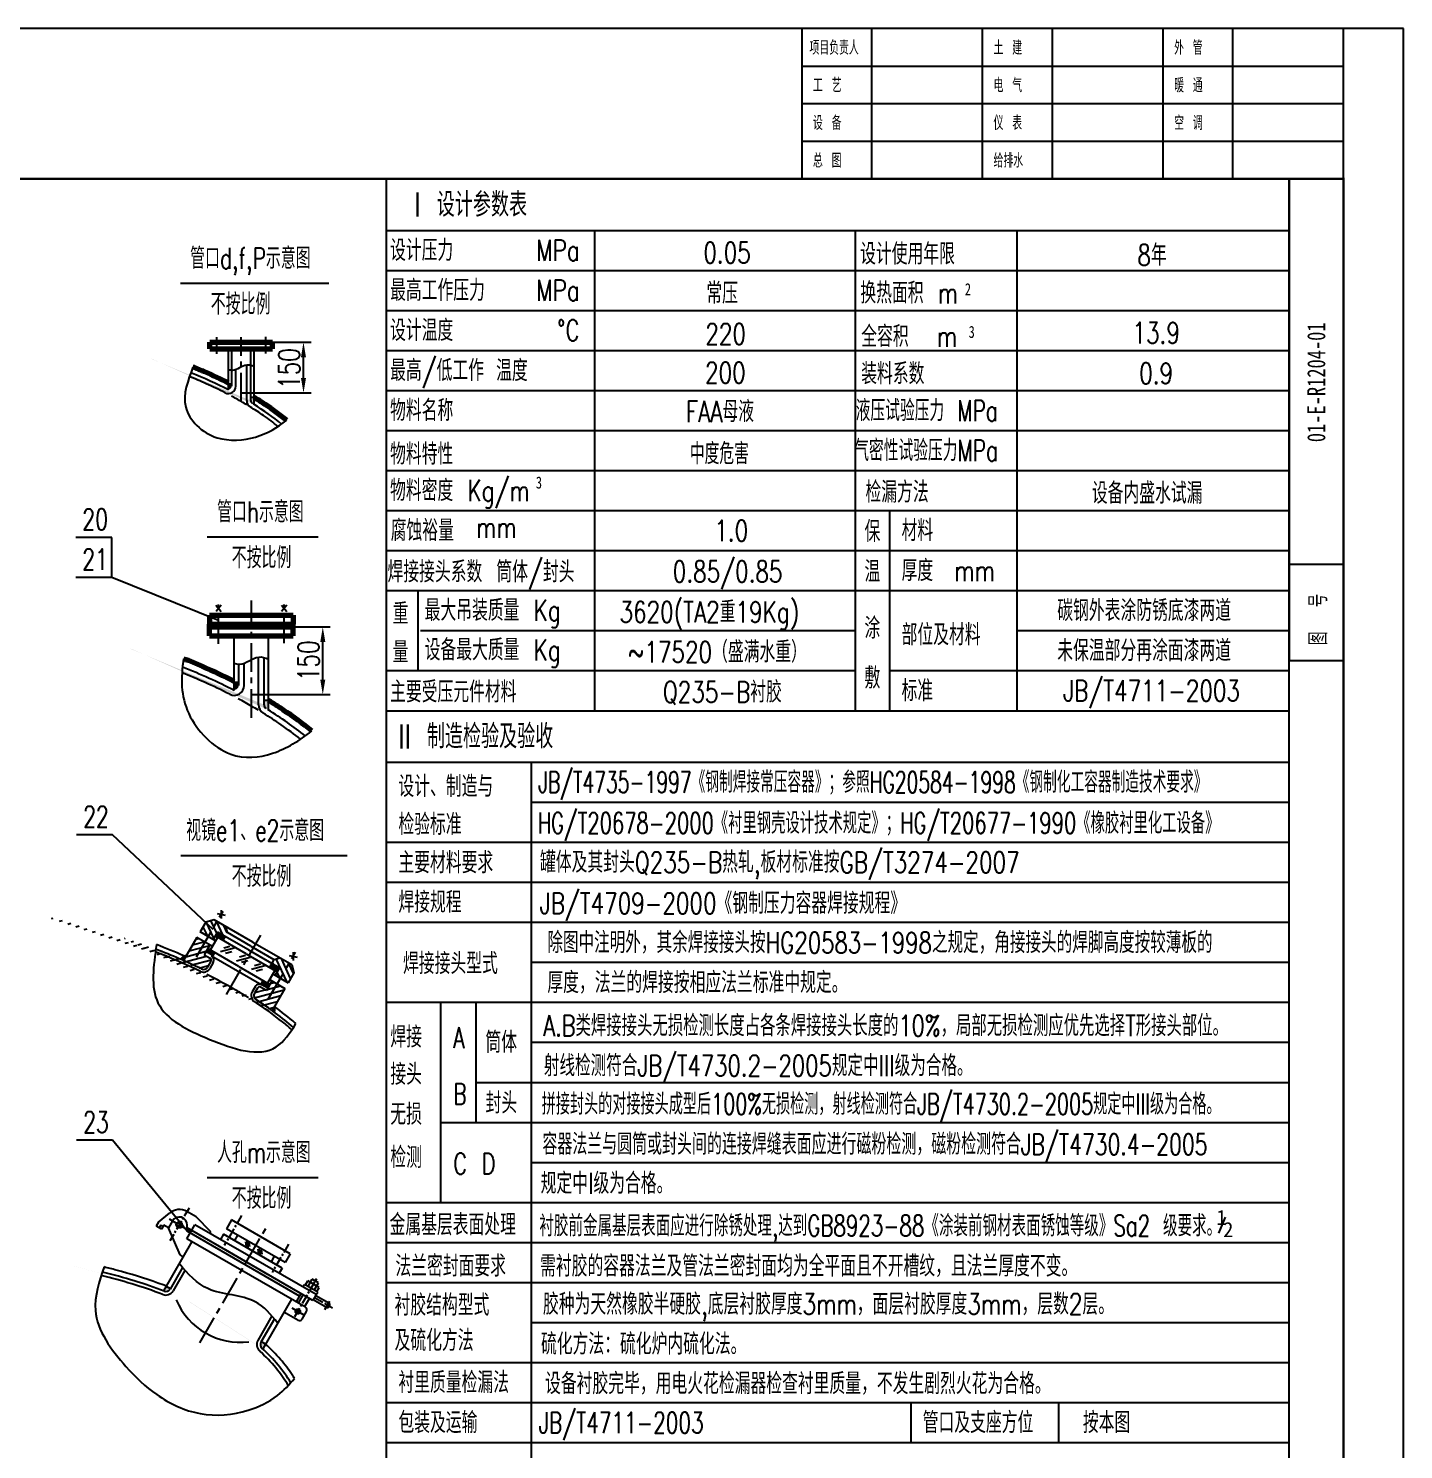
# Model space of a CAD drawing. Header units: millimetres. Extents: x 70651 to 79051, y -48346 to -36466.
# Drawn here: x 74482 to 79051, y -41188 to -36466 of the extents above; entities that cross this region are included whole.
import ezdxf
from ezdxf.enums import TextEntityAlignment as Align

# ---------------------------------------------------------------- set-up
doc = ezdxf.new("R2010")
doc.units = ezdxf.units.MM
doc.linetypes.add('CENTER', pattern=[50.8, 31.75, -6.35, 6.35, -6.35])
for name, color, linetype in [('1', 2, 'Continuous'), ('2', 1, 'Continuous'), ('BZCC', 7, 'Continuous'), ('K1', 4, 'Continuous'), ('尺寸线', 4, 'Continuous')]:
    doc.layers.add(name, color=color, linetype=linetype)
doc.layers.add('CAXA0', color=7, linetype='Continuous', lineweight=70)
doc.styles.add('HZ', font='txt.shx', dxfattribs={"width": 0.75, "bigfont": 'hzfs.shx'})
doc.styles.add('hzfs', font='txt.shx', dxfattribs={"width": 0.75, "bigfont": 'hzfs.shx'})
doc.styles.add('ST', font='NSimSun.ttf', dxfattribs={"width": 0.75})
doc.styles.add('仿宋1', font='txt.shx', dxfattribs={"width": 0.7, "bigfont": 'hzfs.shx'})
doc.styles.add('汉字仿宋', font='txt.shx', dxfattribs={"width": 0.7071, "bigfont": 'hzfs.shx'})
doc.dimstyles.new('sheji', dxfattribs={"dimscale": 20, "dimtxt": 3.5, "dimasz": 2.5, "dimexe": 1.25, "dimexo": 0, "dimtad": 1, "dimdec": 0, "dimdsep": 46, "dimtxsty": 'hzfs', "dimcen": 2.5, "dimclrd": 4, "dimclre": 4, "dimclrt": 7, "dimadec": 0, "dimazin": 0, "dimtfac": 1, "dimtdec": 0, "dimtmove": 0, "dimatfit": 0, "dimldrblk": 'NONE', "dimfxl": 0, "dimarcsym": 0})
pattern_1 = [(15, (13129.746, -168.94), (-4.1087523, 15.3340725), [])]

# ---------------------------------------------------------------- blocks, each defined once
blk = doc.blocks.new('*D303')
at = {"color": 4, "lineweight": -2}
for p, q in [((75361.2, -38454.9), (75484.7, -38454.9)), ((75459.7, -38629.9), (75459.7, -38504.9)), ((75222.4, -38679.9), (75484.7, -38679.9))]:
    blk.add_line(p, q, dxfattribs=at)
at = {"color": 4}
for points in [[(75451.4, -38504.9), (75468.1, -38504.9), (75459.7, -38454.9)], [(75451.4, -38629.9), (75468.1, -38629.9), (75459.7, -38679.9)]]:
    blk.add_solid(points, dxfattribs=at)
at = {"layer": 'Defpoints', "color": 0}
for p in [(75361.2, -38454.9), (75459.7, -38454.9), (75222.4, -38679.9)]:
    blk.add_point(p, dxfattribs=at)
at = {"color": 7, "insert": (75412.2, -38567.4), "char_height": 70, "attachment_point": 5, "rotation": 90, "style": 'hzfs'}
blk.add_mtext('150', dxfattribs=at)
blk = doc.blocks.new('_None')
blk = doc.blocks.new('*D311')
at = {"color": 4, "lineweight": -2}
for p, q in [((75292.9, -37509), (75420.6, -37509)), ((75395.6, -37627.7), (75395.6, -37559)), ((75188.9, -37677.7), (75420.6, -37677.7))]:
    blk.add_line(p, q, dxfattribs=at)
at = {"color": 4}
for points in [[(75387.2, -37559), (75403.9, -37559), (75395.6, -37509)], [(75387.2, -37627.7), (75403.9, -37627.7), (75395.6, -37677.7)]]:
    blk.add_solid(points, dxfattribs=at)
at = {"layer": 'Defpoints', "color": 0}
for p in [(75292.9, -37509), (75395.6, -37509), (75188.9, -37677.7)]:
    blk.add_point(p, dxfattribs=at)
at = {"color": 7, "insert": (75348.1, -37596.3), "char_height": 70, "attachment_point": 5, "rotation": 90, "style": 'hzfs'}
blk.add_mtext('150', dxfattribs=at)

msp = doc.modelspace()

# ---------------------------------------------------------------- hatches: boundary and pattern name
h = msp.add_hatch(color=256)
edge = h.paths.add_edge_path()
edge.add_line((75220.4, -37692.3), (75231.6, -37692.3))
edge.add_line((75231.6, -37692.3), (75231.6, -37716.1))
edge.add_ellipse((74176.4, -38137.1), major_axis=(-1350, 0), ratio=0.5, start_angle=218.5866, end_angle=218.9871)
edge.add_arc((75231.6, -37702.9), 11.2, -180, -121.8883, ccw=False)
edge.add_line((75220.4, -37702.9), (75220.4, -37692.3))
for points in [[(75146.1, -37644.8), (75157.4, -37644.8), (75157.4, -37654.9, -0.414214), (75146.1, -37666.1)], [(75165.4, -38636), (75180.4, -38636), (75180.4, -38649.4, -0.414214), (75165.4, -38664.4)]]:
    msp.add_hatch(color=256).paths.add_polyline_path(points)
h = msp.add_hatch()
h.set_pattern_fill('ANSI31', color=256, style=0)
h.paths.add_polyline_path([(75222.4, -38445.9), (75222.4, -38454.9), (75331.2, -38454.9), (75331.2, -38445.9)])
h.paths.add_polyline_path([(75361.2, -38454.9), (75361.2, -38445.9), (75331.2, -38445.9), (75331.2, -38454.9)])
h.paths.add_polyline_path([(75113.7, -38445.9), (75113.7, -38454.9), (75222.4, -38454.9), (75222.4, -38445.9)])
h.paths.add_polyline_path([(75083.7, -38445.9), (75083.7, -38454.9), (75113.7, -38454.9), (75113.7, -38445.9)])
h = msp.add_hatch()
h.set_pattern_fill('ANSI31', color=256, angle=90, style=0)
h.paths.add_polyline_path([(75222.4, -38445.9), (75222.4, -38454.9), (75331.2, -38454.9), (75331.2, -38445.9)])
h.paths.add_polyline_path([(75222.4, -38454.9), (75222.4, -38445.9), (75113.7, -38445.9), (75113.7, -38454.9)])
h.paths.add_polyline_path([(75113.7, -38454.9), (75113.7, -38445.9), (75083.7, -38445.9), (75083.7, -38454.9)])
h = msp.add_hatch()
h.set_pattern_fill('ANSI31', color=256, angle=90, style=0)
h.paths.add_polyline_path([(75331.2, -38445.9), (75331.2, -38454.9), (75361.2, -38454.9), (75361.2, -38445.9)])
h = msp.add_hatch(color=256)
edge = h.paths.add_edge_path()
edge.add_line((75264.4, -38699.4), (75279.4, -38699.4))
edge.add_line((75279.4, -38699.4), (75279.4, -38731.1))
edge.add_ellipse((73872.4, -39292.4), major_axis=(-1800, 0), ratio=0.5, start_angle=218.5866, end_angle=218.9871)
edge.add_arc((75279.4, -38713.4), 15, -180, -121.8883, ccw=False)
edge.add_line((75264.4, -38713.4), (75264.4, -38699.4))
h = msp.add_hatch()
h.set_pattern_fill('ANSI31', scale=5, angle=-30, style=0)
h.set_pattern_definition(pattern_1)
edge = h.paths.add_edge_path()
edge.add_ellipse((73807.8, -40239.4), major_axis=(-1800, 0), ratio=0.5, start_angle=226.0501, end_angle=228.6385, ccw=False)
edge.add_arc((75063.6, -39577.9), 15, 244.7708, 330)
edge.add_line((75076.6, -39585.4), (75088, -39565.5))
edge.add_arc((75081.5, -39561.8), 7.5, 330, 420)
edge.add_line((75085.3, -39555.3), (75066, -39544.2))
edge.add_line((75066, -39544.2), (75084.5, -39512.2))
edge.add_line((75084.5, -39512.2), (75041.5, -39487.3))
edge.add_line((75041.5, -39487.3), (74997.3, -39563.9))
h = msp.add_hatch()
h.set_pattern_fill('ANSI31', scale=5, angle=250, style=0)
h.set_pattern_definition([(295, (13129.746, -168.94), (14.387636, 6.709065), [])])
h.paths.add_polyline_path([(75315.9, -39588.1), (75301.8, -39612.4), (75343.9, -39636.7), (75345.3, -39636.4), (75363.8, -39604.3), (75356.6, -39577.2), (75317.9, -39554.8), (75297.5, -39560.3), (75290.1, -39573.2)])
h.paths.add_polyline_path([(75109.5, -39468.9), (75135.3, -39483.8), (75142.7, -39470.9), (75137.3, -39450.6), (75098.6, -39428.2), (75071.4, -39435.5), (75052.4, -39468.4), (75095.4, -39493.2)])
h = msp.add_hatch()
h.set_pattern_fill('ANSI31', scale=5, angle=-30, style=0)
h.set_pattern_definition(pattern_1)
edge = h.paths.add_edge_path()
edge.add_line((75272.4, -39663.3), (75253.1, -39652.2))
edge.add_arc((75249.3, -39658.7), 7.5, 60, 150)
edge.add_line((75242.8, -39654.9), (75232.7, -39672.5))
edge.add_arc((75245.7, -39680), 15, 150, 236.4331)
edge.add_ellipse((73807.8, -40239.4), major_axis=(-1800, 0), ratio=0.5, start_angle=574.4915, end_angle=577.4147, ccw=False)
edge.add_line((75291.4, -39729.7), (75333.9, -39656.2))
edge.add_line((75333.9, -39656.2), (75290.9, -39631.3))
edge.add_line((75290.9, -39631.3), (75272.4, -39663.3))
h = msp.add_hatch(color=256)
edge = h.paths.add_edge_path()
edge.add_line((74952.1, -40655.1), (74953.1, -40653.3))
edge.add_line((74953.1, -40653.3), (74939.2, -40645.3))
edge.add_line((74939.2, -40645.3), (74930.1, -40661.1))
edge.add_ellipse((74204, -41138.8), major_axis=(-1200, 0), ratio=0.5, start_angle=232.6178, end_angle=232.7614, ccw=False)
edge.add_arc((74938.2, -40647.1), 16, 249.1411, 330)
h = msp.add_hatch(color=256)
edge = h.paths.add_edge_path()
edge.add_line((75269.2, -40837.8), (75255.3, -40829.8))
edge.add_line((75255.3, -40829.8), (75254.3, -40831.6))
edge.add_arc((75268.2, -40839.6), 16, 150, 227.344)
edge.add_ellipse((74204, -41138.8), major_axis=(-1200, 0), ratio=0.5, start_angle=568.357, end_angle=568.6184, ccw=False)
edge.add_line((75260, -40853.8), (75269.2, -40837.8))

# ---------------------------------------------------------------- linework, layer by layer
for p, q in [((79051, -36466.3), (70651, -36466.3)), ((79051, -48346.3), (79051, -36466.3)), ((75671, -37137.3), (78671, -37137.3)), ((77723, -37270.3), (78671, -37270.3)), ((75206.9, -37702.9), (75206.9, -37585)), ((75170.9, -37654.9), (75170.9, -37600.1)), ((75188.9, -37677.7), (75194.4, -37677.7)), ((75231.6, -37692.3), (75220.4, -37692.3)), ((74758.6, -38157.5), (74639.3, -38157.5)), ((74758.6, -38290.7), (74758.6, -38157.5)), ((74758.6, -38290.7), (74639.3, -38290.7)), ((75113.7, -38433.2), (74758.6, -38290.7)), ((75775, -38334.3), (75775, -38600.3)), ((75104.8, -38383.2), (75122.2, -38404.2)), ((75122.4, -38383.2), (75104.9, -38404.2)), ((75322.4, -38382.5), (75339.9, -38403.4)), ((75340, -38382.5), (75322.6, -38403.4)), ((75198.4, -38649.4), (75198.4, -38576.5)), ((75246.4, -38713.4), (75246.4, -38556.2)), ((75222.4, -38679.9), (75229.7, -38679.9)), ((75279.4, -38699.4), (75264.4, -38699.4)), ((74761.2, -39145.7), (74641.9, -39145.7)), ((75095.4, -39460.8), (74761.2, -39145.7)), ((75108.4, -39407.6), (75135.2, -39412.4)), ((75121.9, -39396.3), (75122, -39423.5)), ((75120.3, -39533.8), (75165.6, -39521.6)), ((75130.7, -39520.8), (75150.6, -39515.5)), ((74987, -39559.4), (74998, -39547.8)), ((74998, -39547.8), (75007.7, -39545.7)), ((75095.8, -39570), (75084.4, -39589.9)), ((75136.5, -39539), (75157.7, -39533.3)), ((75173, -39564.2), (75218.3, -39552)), ((75183.4, -39551.3), (75203.4, -39545.9)), ((75189.2, -39569.4), (75210.4, -39563.7)), ((75347.7, -39547.1), (75374.5, -39551.9)), ((75361.1, -39535.8), (75361.2, -39563)), ((75222.3, -39592.6), (75267.6, -39580.5)), ((75232.7, -39579.7), (75252.6, -39574.4)), ((75238.5, -39597.9), (75259.7, -39592.2)), ((75235, -39650.4), (75224.9, -39668)), ((75276.9, -39655.5), (75257.6, -39644.4)), ((75968.4, -39702.3), (75968.4, -40101.3)), ((76151.9, -39835.3), (78671, -39835.3)), ((74761.2, -40160.9), (74641.9, -40160.9)), ((75008.6, -40462.9), (74761.2, -40160.9)), ((78458.3, -40416.2), (78435.7, -40469.9)), ((75205.9, -40513.1), (75203.6, -40498.1)), ((75212.3, -40518.4), (75208.7, -40496)), ((75217.4, -40514.1), (75215.2, -40500.3)), ((75247, -40537.9), (75244.6, -40523)), ((75253.3, -40543.3), (75249.8, -40520.8)), ((75258.4, -40538.9), (75256.2, -40525.1)), ((75001.8, -40593), (74962.5, -40661.1)), ((74939.1, -40645.3), (74953.1, -40653.3)), ((75290.7, -40744.6), (75243.9, -40825.6)), ((75269.2, -40837.8), (75255.3, -40829.8))]:
    msp.add_line(p, q)
at = {"color": 7}
for p, q in [((77051, -36466.3), (77051, -36966.3)), ((78851, -36466.3), (77051, -36466.3)), ((77282.9, -36466.3), (77282.9, -36966.3)), ((77651, -36466.3), (77651, -36966.3)), ((77882.9, -36466.3), (77882.9, -36966.3)), ((78251, -36466.3), (78251, -36966.3)), ((78482.9, -36466.3), (78482.9, -36966.3)), ((77051, -36591.3), (78851, -36591.3)), ((77051, -36716.3), (78851, -36716.3)), ((77051, -36841.3), (78851, -36841.3)), ((78671, -36966.3), (78671, -38566.3)), ((78671, -38246.3), (78851, -38246.3)), ((78671, -38566.3), (78851, -38566.3))]:
    msp.add_line(p, q, dxfattribs=at)
at = {"color": 7, "linetype": 'CENTER', "ltscale": 3}
for p, q in [((75107.3, -37547.8), (75107.3, -37492.7)), ((75188.9, -37706.5), (75188.9, -37492.6)), ((75270.4, -37546.3), (75270.4, -37491.2)), ((75113.7, -38511.2), (75113.7, -38381)), ((75222.4, -38756.7), (75222.4, -38367.4)), ((75331.2, -38508.8), (75331.2, -38380.3)), ((75039.9, -39551), (75128.3, -39399.4)), ((75139.3, -39676.1), (75254.1, -39479.2)), ((75279.7, -39689.5), (75369.6, -39535.3)), ((75051, -40833.7), (75270.1, -40454.1))]:
    msp.add_line(p, q, dxfattribs=at)
at = {"color": 1}
for p, q in [((75098.6, -39428.2), (75071.4, -39435.5)), ((75227.6, -39502.7), (75098.6, -39428.2)), ((75071.4, -39435.5), (75052.4, -39468.4)), ((75103.7, -39498), (75052.4, -39468.4)), ((75109.5, -39468.9), (75095.4, -39493.2)), ((75212.7, -39528.5), (75109.5, -39468.9)), ((75142.7, -39470.9), (75137.3, -39450.6)), ((75220.1, -39515.6), (75142.7, -39470.9)), ((75041.5, -39487.3), (74997.3, -39563.9)), ((75092.8, -39517), (75041.5, -39487.3)), ((75084.5, -39512.2), (75066, -39544.2)), ((75180.8, -39583.6), (75077.6, -39524)), ((75110.3, -39486.6), (75085.9, -39528.8)), ((75205.2, -39541.4), (75102, -39481.8)), ((75135.6, -39483.3), (75128.1, -39496.2)), ((75220.1, -39515.6), (75297.5, -39560.3)), ((75227.6, -39502.7), (75356.6, -39577.2)), ((75066, -39544.2), (75085.3, -39555.3)), ((75088, -39565.5), (75076.6, -39585.4)), ((75089.8, -39547.5), (75257.6, -39644.4)), ((75205.2, -39541.4), (75308.4, -39601)), ((75212.7, -39528.5), (75315.9, -39588.1)), ((75297.5, -39560.3), (75282.6, -39586.1)), ((75297.5, -39560.3), (75317.9, -39554.8)), ((75180.8, -39583.6), (75284, -39643.2)), ((75300.6, -39596.5), (75276.3, -39638.7)), ((75294, -39607.9), (75344.8, -39637.2)), ((75315.9, -39588.1), (75301.8, -39612.4)), ((75363.8, -39604.3), (75344.8, -39637.2)), ((75356.6, -39577.2), (75363.8, -39604.3)), ((75242.8, -39654.9), (75232.7, -39672.5)), ((75272.4, -39663.3), (75253.1, -39652.2)), ((75290.9, -39631.3), (75272.4, -39663.3)), ((75283.1, -39626.9), (75333.9, -39656.2)), ((75333.9, -39656.2), (75291.4, -39729.7)), ((75156.9, -40425.4), (75140, -40454.7)), ((75334.8, -40567.2), (75140, -40454.7)), ((75351.7, -40537.9), (75156.9, -40425.4)), ((75129.4, -40472.9), (75119.6, -40490)), ((75324.3, -40585.4), (75129.4, -40472.9)), ((75176.5, -40475.8), (75166, -40494)), ((75275.3, -40605.3), (75136.7, -40525.3)), ((75298.3, -40546.1), (75287.8, -40564.3)), ((75351.7, -40537.9), (75334.8, -40567.2)), ((75324.3, -40585.4), (75314.4, -40602.5))]:
    msp.add_line(p, q, dxfattribs=at)
at = {"color": 1, "linetype": 'Continuous'}
for p, q in [((74914, -40432.9), (74950, -40402.9)), ((75038.5, -40415.5), (75008.2, -40397.9)), ((75087.7, -40464.6), (75038.5, -40415.5)), ((74914, -40432.9), (74906.5, -40445.9)), ((74923.8, -40455.9), (74906.5, -40445.9)), ((74921.3, -40443.3), (74916.5, -40451.5)), ((74928.7, -40447.3), (74921.4, -40443.1)), ((74931.3, -40442.9), (74923.8, -40455.9)), ((74946.7, -40451.8), (74931.3, -40442.9)), ((74959.8, -40428.9), (74946.7, -40451.8)), ((74985.3, -40541.5), (74946.7, -40451.8)), ((75008.1, -40488), (75035.1, -40441.2)), ((75008.6, -40462.9), (75009, -40442.6)), ((75382.9, -40678.9), (75008.6, -40462.9)), ((75024.1, -40460.3), (75008.8, -40451.4)), ((75426.8, -40692.8), (75024.1, -40460.3)), ((75437.8, -40673.7), (75035.1, -40441.2)), ((75087.7, -40464.6), (75084.7, -40469.8)), ((75024.6, -40497.5), (74930.1, -40661.1)), ((75402.2, -40715.5), (75008.1, -40488)), ((74995.7, -40547.5), (74985.3, -40541.5)), ((74993.4, -40583.5), (74952.1, -40655.1)), ((75394.5, -40648.7), (75399.5, -40640.1)), ((75442.8, -40665.1), (75399.5, -40640.1)), ((75402.1, -40641.6), (75410.1, -40627.7)), ((75448.2, -40649.7), (75410.1, -40627.7)), ((75410.8, -40646.6), (75424.8, -40622.3)), ((75445.6, -40634.3), (75424.8, -40622.3)), ((75431.6, -40658.6), (75445.6, -40634.3)), ((75440.2, -40663.6), (75448.2, -40649.7)), ((75355.4, -40688.5), (75260, -40853.8)), ((75371.9, -40698), (75387.9, -40670.3)), ((75378.8, -40702), (75394.8, -40674.3)), ((75399.5, -40714.1), (75415.6, -40686.3)), ((75437.8, -40673.7), (75426.8, -40692.8)), ((75428.3, -40690.2), (75471.6, -40715.1)), ((75436.3, -40676.3), (75479.6, -40701.3)), ((75437.8, -40673.7), (75442.8, -40665.1)), ((75377.2, -40758.8), (75330.4, -40731.8)), ((75390.8, -40755.1), (75405.8, -40729.2)), ((75299, -40754.3), (75254.3, -40831.6))]:
    msp.add_line(p, q, dxfattribs=at)
at = {"color": 2, "linetype": 'CENTER'}
for p, q in [((75015.2, -40385.8), (74951.9, -40495.3)), ((75021.6, -40464.6), (74950.2, -40423.4)), ((75367.2, -40746.1), (75442.2, -40616.1)), ((75432.3, -40683.3), (75491.9, -40717.6)), ((75467, -40723), (75483.5, -40694.5))]:
    msp.add_line(p, q, dxfattribs=at)
at = {"linetype": 'CENTER'}
for p, q in [((75189.6, -40410.9), (75132.3, -40510.2)), ((75345.9, -40505.9), (75291.2, -40600.6))]:
    msp.add_line(p, q, dxfattribs=at)
at = {"color": 2, "linetype": 'Continuous'}
msp.add_line((75398.3, -40742.1), (75358.1, -40718.9), dxfattribs=at)
at = {"color": 1, "linetype": 'Continuous'}
for centre, radius in [((74982.7, -40442.1), 10), ((74982.7, -40442.1), 8), ((75376.7, -40729.6), 8)]:
    msp.add_circle(centre, radius, dxfattribs=at)
for centre, radius, start, end in [((75146.1, -37654.9), 24.8, 242.9472, 0), ((75231.6, -37702.9), 24.8, 180, 238.2951), ((75165.4, -38649.4), 33, 242.9472, 0), ((75279.4, -38713.4), 33, 180, 238.2951), ((75081.5, -39561.8), 16.5, 330, 60), ((75063.6, -39577.9), 24, 244.2659, 330), ((75249.3, -39658.7), 16.5, 60, 150), ((75245.7, -39680), 24, 150, 236.8304), ((74938.2, -40647.1), 28, 249.0915, 330), ((75185.4, -40600.8), 231, 203.0297, 277.073), ((75268.2, -40839.6), 28, 150, 227.4989)]:
    msp.add_arc(centre, radius, start, end)
at = {"color": 1}
for centre, radius, start, end in [((75081.5, -39561.8), 7.5, 330, 60), ((75063.6, -39577.9), 15, 244.2659, 330), ((75249.3, -39658.7), 7.5, 60, 150), ((75245.7, -39680), 15, 150, 236.8304), ((74938.2, -40647.1), 16, 249.0915, 330), ((75268.2, -40839.6), 16, 150, 227.4989)]:
    msp.add_arc(centre, radius, start, end, dxfattribs=at)
at = {"color": 1, "linetype": 'Continuous'}
for centre, radius, start, end in [((74982.7, -40442.1), 51, 60, 129.7848), ((74982.7, -40442.1), 26.4, 358.8942, 150), ((75475.6, -40708.2), 8, 240, 60), ((75397.2, -40724.2), 10, 330, 60), ((75382.2, -40750.1), 10, 240, 330)]:
    msp.add_arc(centre, radius, start, end, dxfattribs=at)
at = {"color": 1}
for centre, major_axis, start_param, end_param in [((73807.8, -40239.4), (-1800, 0), 3.945318, 4.05691), ((73807.8, -40239.4), (-1800, 0), 9.953177, 10.077788), ((74204, -41138.8), (-1200, 0), 4.059946, 4.260929), ((74204, -41138.8), (-1200, 0), 9.716546, 9.924263)]:
    msp.add_ellipse(centre, major_axis=major_axis, ratio=0.5, start_param=start_param, end_param=end_param, dxfattribs=at)
for points, knots in [([(75231.6, -37589.9), (75223.5, -37586.3), (75199.2, -37579.3), (75170.6, -37606.4), (75150.7, -37602), (75146.1, -37600.1)], [12.807536, 12.807536, 12.807536, 12.807536, 35.568044, 80.447616, 93.911518, 93.911518, 93.911518, 93.911518]), ([(75027.7, -37591.4), (75012.7, -37636), (74973.7, -37725.6), (75090, -37843.7), (75246.6, -37831), (75308.8, -37792.3), (75339.9, -37768.4)], [57.127806, 57.127806, 57.127806, 57.127806, 176.790355, 295.32049, 389.18563, 488.55154, 488.55154, 488.55154, 488.55154]), ([(75134.9, -37676.9), (75114.6, -37666.6), (75093.7, -37656.6), (75053.9, -37638.7), (75035.2, -37630.8), (75016.1, -37623.1)], [3.9164176, 3.9164176, 3.9164176, 3.9164176, 3.9814112, 3.9814112, 4.0363343, 4.0363343, 4.0363343, 4.0363343]), ([(75206.9, -37716.8), (75196, -37710.3), (75184.8, -37703.8), (75167.7, -37694.3), (75162, -37691.2), (75156.2, -37688.1)], [3.83584312, 3.83584312, 3.83584312, 3.83584312, 3.87428886, 3.87428886, 3.89327722, 3.89327722, 3.89327722, 3.89327722]), ([(75311.3, -37788.8), (75296, -37776.6), (75279.9, -37764.6), (75248.8, -37743.1), (75234, -37733.4), (75218.6, -37723.9)], [3.7022503, 3.7022503, 3.7022503, 3.7022503, 3.7671665, 3.7671665, 3.8220465, 3.8220465, 3.8220465, 3.8220465]), ([(74997.2, -38560.7), (74987.6, -38624.3), (74986.3, -38743.7), (75138.6, -38901.2), (75299.4, -38884.3), (75382.3, -38832.7), (75423.7, -38800.8)], [57.127806, 57.127806, 57.127806, 57.127806, 176.790355, 295.32049, 389.18563, 488.55154, 488.55154, 488.55154, 488.55154]), ([(75279.4, -38562.8), (75268.5, -38558), (75236.2, -38548.6), (75198.1, -38584.8), (75171.5, -38578.9), (75165.4, -38576.4)], [12.807536, 12.807536, 12.807536, 12.807536, 35.568044, 80.447616, 93.911518, 93.911518, 93.911518, 93.911518]), ([(75150.4, -38678.8), (75123.4, -38665), (75095.5, -38651.7), (75042.4, -38627.9), (75017.5, -38617.3), (74992, -38607.1)], [3.9164176, 3.9164176, 3.9164176, 3.9164176, 3.9814112, 3.9814112, 4.0363343, 4.0363343, 4.0363343, 4.0363343]), ([(75246.5, -38732), (75231.9, -38723.3), (75217, -38714.7), (75194.2, -38702), (75186.6, -38697.8), (75178.9, -38693.7)], [3.83584312, 3.83584312, 3.83584312, 3.83584312, 3.87428886, 3.87428886, 3.89327722, 3.89327722, 3.89327722, 3.89327722]), ([(75385.6, -38827.9), (75365.2, -38811.7), (75343.8, -38795.8), (75302.3, -38767.1), (75282.5, -38754.2), (75262.1, -38741.5)], [3.7022503, 3.7022503, 3.7022503, 3.7022503, 3.7671665, 3.7671665, 3.8220465, 3.8220465, 3.8220465, 3.8220465]), ([(75053.1, -39599.6), (75011.7, -39579.6), (74968.2, -39560.5), (74916.6, -39540.1), (74910.2, -39537.6), (74903.7, -39535.1)], [3.945318, 3.945318, 3.945318, 3.945318, 4.0418453, 4.0418453, 4.0555383, 4.0555383, 4.0555383, 4.0555383]), ([(75213.4, -39687.8), (75212.1, -39687), (75210.7, -39686.1), (75167.3, -39658.9), (75122.2, -39633.8), (75074.4, -39610)], [10.0951698, 10.0951698, 10.0951698, 10.0951698, 10.0988417, 10.0988417, 10.2119069, 10.2119069, 10.2119069, 10.2119069]), ([(75357.2, -39793.2), (75347.2, -39784.6), (75336.9, -39776.1), (75297.2, -39744.4), (75265.9, -39721.9), (75232.5, -39700.1)], [9.9523139, 9.9523139, 9.9523139, 9.9523139, 9.9857472, 9.9857472, 10.0777882, 10.0777882, 10.0777882, 10.0777882]), ([(74733.2, -40581.8), (74716.9, -40630.4), (74677, -40749.1), (74787.6, -40899.6), (74907.2, -41015.3), (75050.8, -41083.1), (75197.8, -41070.4), (75305.4, -41018.9), (75348.2, -40972.4), (75365.7, -40952)], [0, 0, 0, 0, 146.964345, 358.98808, 497.885318, 655.445579, 815.099455, 924.408643, 1004.34913, 1004.34913, 1004.34913, 1004.34913]), ([(74928.2, -40673.2), (74895, -40660.5), (74860.5, -40648.7), (74792, -40627.9), (74758.3, -40618.7), (74723.8, -40610.3)], [4.0599458, 4.0599458, 4.0599458, 4.0599458, 4.1652873, 4.1652873, 4.2617703, 4.2617703, 4.2617703, 4.2617703]), ([(75344.8, -40975.4), (75334.7, -40958.3), (75323, -40941.3), (75294.2, -40905.1), (75276.5, -40886), (75254.3, -40864.9), (75251.8, -40862.6), (75249.3, -40860.2)], [3.4278898, 3.4278898, 3.4278898, 3.4278898, 3.519927, 3.519927, 3.627487, 3.627487, 3.6410772, 3.6410772, 3.6410772, 3.6410772])]:
    msp.add_open_spline(points, degree=3, knots=knots)
msp.add_spline([(74907.2, -39510.7), (74912.1, -39704.1), (75083.4, -39825.4), (75304.7, -39850.3), (75370.7, -39773.1)], degree=3)
for points, knots in [([(75004.8, -39550.8), (75002.5, -39549.8), (75000.2, -39548.8), (74968.4, -39534.9), (74938.2, -39522.6), (74907.2, -39510.7)], [3.98939113, 3.98939113, 3.98939113, 3.98939113, 3.99449512, 3.99449512, 4.05913574, 4.05913574, 4.05913574, 4.05913574]), ([(75370.7, -39773.1), (75369.9, -39772.4), (75369.1, -39771.8), (75346.5, -39752.6), (75323.3, -39734.4), (75298.9, -39716.7)], [9.95469692, 9.95469692, 9.95469692, 9.95469692, 9.95718018, 9.95718018, 10.02801149, 10.02801149, 10.02801149, 10.02801149]), ([(74939.2, -40645.3), (74930.1, -40641.8), (74920.9, -40638.4), (74867.5, -40619.2), (74821.3, -40604.8), (74760.1, -40588.5), (74746.7, -40585), (74733.2, -40581.8)], [4.0596358, 4.0596358, 4.0596358, 4.0596358, 4.0879529, 4.0879529, 4.222414, 4.222414, 4.2595674, 4.2595674, 4.2595674, 4.2595674]), ([(75365.7, -40952), (75363.3, -40948.1), (75360.8, -40944.3), (75346.7, -40922.9), (75333.5, -40905.6), (75303.8, -40871.3), (75287.2, -40854.3), (75269.2, -40837.8)], [9.724833, 9.724833, 9.724833, 9.724833, 9.7440657, 9.7440657, 9.8332935, 9.8332935, 9.9248159, 9.9248159, 9.9248159, 9.9248159])]:
    msp.add_open_spline(points, degree=3, knots=knots, dxfattribs=at)
at = {"color": 7, "linetype": 'Continuous'}
msp.add_open_spline([(75309.7, -40767.6), (75287.4, -40739.5), (75228.3, -40671.4), (75078.6, -40678), (75011.3, -40605.1), (74982.4, -40570.5)], degree=3, knots=[15.179926, 15.179926, 15.179926, 15.179926, 118.468071, 278.979556, 408.531923, 408.531923, 408.531923, 408.531923], dxfattribs=at)
for points in [[(75146.1, -37644.8), (75146.1, -37631.2), (75133.7, -37638.6), (75146.1, -37644.8)], [(75231.6, -37692.3), (75231.6, -37680), (75242.4, -37699), (75231.6, -37692.3)], [(75165.4, -38636), (75165.4, -38617.9), (75148.8, -38627.7), (75165.4, -38636)], [(75279.4, -38699.4), (75279.4, -38683), (75293.8, -38708.2), (75279.4, -38699.4)], [(75109.5, -39468.9), (75102, -39481.8), (75127.8, -39496.7)], [(75109.5, -39468.9), (75135.3, -39483.8), (75127.8, -39496.7)], [(75070.5, -39536.4), (75078, -39523.5), (75103.8, -39538.4)], [(74997.3, -39563.9), (74987, -39559.4), (74998, -39547.8), (75007.7, -39545.7)], [(74997.3, -39563.9), (75007.7, -39545.7), (74998, -39547.8), (74987, -39559.4)], [(74998, -39547.8), (75007.7, -39545.7), (74997.3, -39563.9), (74997.8, -39552.3)], [(74997.3, -39563.9), (74997.8, -39552.3), (74997.3, -39563.9), (75007.7, -39545.7)], [(75070.5, -39536.4), (75096.3, -39551.3), (75103.8, -39538.4)], [(75315.9, -39588.1), (75290.1, -39573.2), (75282.6, -39586.1)], [(75315.9, -39588.1), (75308.4, -39601), (75282.6, -39586.1)], [(75276.9, -39655.5), (75251.1, -39640.6), (75258.5, -39627.7)], [(75276.9, -39655.5), (75284.3, -39642.6), (75258.5, -39627.7)], [(75298.9, -39716.7), (75303.9, -39720.3), (75303.4, -39709), (75303.9, -39720.3)], [(75291.4, -39729.7), (75298.9, -39716.7), (75303.9, -39720.3), (75302, -39737.5)], [(75302, -39737.5), (75291.4, -39729.7), (75298.9, -39716.7), (75303.9, -39720.3)], [(75303.9, -39720.3), (75302, -39737.5), (75291.4, -39729.7), (75299.9, -39723.3)], [(75291.4, -39729.7), (75299.9, -39723.3), (75302, -39737.5), (75291.4, -39729.7)], [(74939.1, -40645.3), (74946.3, -40633.2), (74924.9, -40639.9), (74939.1, -40645.3)], [(75269.2, -40837.8), (75278, -40822.6), (75279.7, -40847.6), (75269.2, -40837.8)]]:
    msp.add_solid(points)
at = {"layer": '1', "color": 7}
for p, q in [((75671, -37137.3), (78521, -37137.3)), ((75671, -37137.3), (78671, -37137.3)), ((75671, -37137.3), (78671, -37137.3)), ((76362.2, -37137.3), (76362.2, -38733.3)), ((77229, -37137.3), (77229, -38334.3)), ((77766.3, -37137.3), (77766.3, -38733.3)), ((75671, -37270.3), (78671, -37270.3)), ((75671, -37403.3), (77229, -37403.3)), ((77229, -37403.3), (78671, -37403.3)), ((75671, -37536.3), (77229, -37536.3)), ((75671, -37536.3), (77229, -37536.3)), ((77229, -37536.3), (78671, -37536.3)), ((77229, -37536.3), (78521, -37536.3)), ((75671, -37669.3), (77229, -37669.3)), ((77229, -37669.3), (78671, -37669.3)), ((75671, -37802.3), (77229, -37802.3)), ((77229, -37802.3), (78671, -37802.3)), ((75671, -37935.3), (77229, -37935.3)), ((77229, -37935.3), (78671, -37935.3)), ((75671, -38068.3), (77229, -38068.3)), ((77229, -38068.3), (78671, -38068.3)), ((77343, -38068.3), (77343, -38600.3)), ((77723, -38068.3), (78671, -38068.3)), ((75671, -38201.3), (77229, -38201.3)), ((75671, -38201.3), (77229, -38201.3)), ((75671, -38201.3), (77229, -38201.3)), ((77229, -38201.3), (78671, -38201.3)), ((77229, -38201.3), (78671, -38201.3)), ((75671, -38334.3), (77229, -38334.3)), ((75671, -38334.3), (77229, -38334.3)), ((77229, -38334.3), (77229, -38733.3)), ((77229, -38334.3), (78671, -38334.3)), ((77343, -38334.3), (77343, -38733.3)), ((75784.7, -38467.3), (77229, -38467.3)), ((77766.3, -38467.3), (78671, -38467.3)), ((75671, -38600.3), (77229, -38600.3)), ((77343, -38600.3), (78671, -38600.3)), ((75671, -38904.3), (78671, -38904.3)), ((76151.9, -38904.3), (76151.9, -41298.3)), ((76151.9, -39037.3), (78671, -39037.3)), ((75671, -39170.3), (78671, -39170.3)), ((75671, -39303.3), (78671, -39303.3)), ((75671, -39436.3), (78671, -39436.3)), ((75671, -39436.3), (78521, -39436.3)), ((76151.9, -39569.3), (78671, -39569.3)), ((75671, -39702.3), (78671, -39702.3)), ((75671, -39702.3), (78671, -39702.3)), ((75850.4, -39702.3), (75850.4, -40367.3)), ((76151.9, -39835.3), (78671, -39835.3)), ((75968.4, -39968.3), (78671, -39968.3)), ((75968.4, -39968.3), (78671, -39968.3)), ((75968.4, -39968.3), (78671, -39968.3)), ((75968.4, -39968.3), (78671, -39968.3)), ((75850.4, -40101.3), (78671, -40101.3)), ((75850.4, -40101.3), (78671, -40101.3)), ((75850.4, -40101.3), (78671, -40101.3)), ((75850.4, -40101.3), (78671, -40101.3)), ((76151.9, -40234.3), (78671, -40234.3)), ((76151.9, -40234.3), (78671, -40234.3)), ((75671, -40367.3), (78671, -40367.3)), ((75671, -40367.3), (78671, -40367.3)), ((75671, -40500.3), (78671, -40500.3)), ((75671, -40633.3), (78671, -40633.3)), ((76151.9, -40766.3), (78671, -40766.3)), ((75671, -40899.3), (78671, -40899.3)), ((75671, -41032.3), (78671, -41032.3)), ((77413.2, -41032.3), (77413.2, -41165.3)), ((77904, -41032.3), (77904, -41165.3)), ((75671, -41165.3), (78671, -41165.3))]:
    msp.add_line(p, q, dxfattribs=at)
at = {"layer": '2'}
for p, q in [((75671, -36966.3), (78671, -36966.3)), ((75671, -41868.3), (75671, -36966.3)), ((78671, -43521.3), (78671, -36966.3)), ((75671, -38733.3), (78671, -38733.3))]:
    msp.add_line(p, q, dxfattribs=at)
at = {"layer": 'BZCC'}
for p, q in [((78851, -36966.3), (77051, -36966.3)), ((78671, -36966.3), (78851, -36966.3)), ((78851, -36966.3), (78851, -38566.3))]:
    msp.add_line(p, q, dxfattribs=at)
at = {"layer": 'CAXA0', "color": 1, "lineweight": -3}
for p, q in [((74986.5, -37312.8), (75479.3, -37312.8)), ((75146.1, -37667.5), (75146.1, -37531.5)), ((75157.4, -37654.9), (75157.4, -37531.5)), ((75220.4, -37702.9), (75220.4, -37531.5)), ((75231.6, -37716.1), (75231.6, -37531.5)), ((75075.9, -38155.6), (75444.4, -38155.6)), ((75165.4, -38666.3), (75165.4, -38484.9)), ((75279.4, -38731.1), (75279.4, -38484.9)), ((75180.4, -38649.4), (75180.4, -38579.9)), ((75264.4, -38713.4), (75264.4, -38557.5)), ((74988.4, -39214.2), (75540.6, -39214.2)), ((75075.9, -40284), (75444.4, -40284))]:
    msp.add_line(p, q, dxfattribs=at)
at = {"layer": 'CAXA0', "color": 1}
for p, q in [((75084.8, -37531.5), (75084.8, -37509)), ((75084.8, -37509), (75292.9, -37509)), ((75084.8, -37531.5), (75292.9, -37531.5)), ((75292.9, -37531.5), (75292.9, -37509)), ((75083.7, -38415.9), (75361.2, -38415.9)), ((75083.7, -38415.9), (75083.7, -38445.9)), ((75361.2, -38415.9), (75361.2, -38445.9)), ((75083.7, -38454.9), (75083.7, -38445.9)), ((75083.7, -38445.9), (75361.2, -38445.9)), ((75083.7, -38454.9), (75361.2, -38454.9)), ((75083.7, -38484.9), (75083.7, -38454.9)), ((75083.7, -38484.9), (75361.2, -38484.9)), ((75361.2, -38454.9), (75361.2, -38445.9)), ((75361.2, -38484.9), (75361.2, -38454.9))]:
    msp.add_line(p, q, dxfattribs=at)
at = {"layer": 'CAXA0', "color": 1, "lineweight": -3}
for centre, radius in [((75231.6, -37702.9), 11.2), ((75279.4, -38713.4), 15)]:
    msp.add_arc(centre, radius, 180, 238.2951, dxfattribs=at)
for centre, major_axis, start_param, end_param in [((74176.4, -38137.1), (-1350, 0), 3.910985, 4.036324), ((74176.4, -38137.1), (1350, 0), 0.556019, 0.675193), ((73872.4, -39292.4), (-1800, 0), 3.910985, 4.039942), ((73872.4, -39292.4), (1800, 0), 0.556019, 0.675193)]:
    msp.add_ellipse(centre, major_axis=major_axis, ratio=0.5, start_param=start_param, end_param=end_param, dxfattribs=at)
at = {"layer": 'CAXA0', "color": 1}
for points, knots in [([(75146.1, -37644.8), (75120.8, -37631.9), (75094.4, -37619.6), (75054.2, -37602.2), (75041.1, -37596.8), (75027.7, -37591.4)], [3.9206768, 3.9206768, 3.9206768, 3.9206768, 3.9996789, 3.9996789, 4.0371963, 4.0371963, 4.0371963, 4.0371963]), ([(75339.9, -37768.4), (75317.5, -37750.2), (75293.6, -37732.6), (75256.3, -37707.7), (75244.1, -37699.9), (75231.6, -37692.3)], [3.6919017, 3.6919017, 3.6919017, 3.6919017, 3.7844574, 3.7844574, 3.8274961, 3.8274961, 3.8274961, 3.8274961]), ([(75165.4, -38636), (75131.6, -38618.9), (75096.5, -38602.4), (75039.5, -38577.8), (75018.6, -38569.2), (74997.2, -38560.7)], [3.9206768, 3.9206768, 3.9206768, 3.9206768, 3.9996789, 3.9996789, 4.044411, 4.044411, 4.044411, 4.044411]), ([(75423.7, -38800.8), (75394, -38776.6), (75362, -38753.1), (75312.3, -38719.9), (75296.1, -38709.5), (75279.4, -38699.4)], [3.6919017, 3.6919017, 3.6919017, 3.6919017, 3.7844574, 3.7844574, 3.8274961, 3.8274961, 3.8274961, 3.8274961])]:
    msp.add_open_spline(points, degree=3, knots=knots, dxfattribs=at)
at = {"layer": 'K1', "color": 7}
msp.add_line((78851, -36966.3), (78851, -36466.3), dxfattribs=at)
at = {"layer": 'K1', "const_width": 8}
msp.add_lwpolyline([(78851, -48146.3), (78851, -36966.3), (70851, -36966.3), (70851, -48146.3)], close=True, dxfattribs=at)

# ---------------------------------------------------------------- texts
for s, height, style, width, p in [('项目负责人', 46.88, '仿宋1', 0.7, (77076.7, -36553.8)), ('土 建', 46.88, '仿宋1', 0.7, (77688.5, -36553.8)), ('外 管', 46.88, '仿宋1', 0.7, (78288.5, -36553.8)), ('工 艺', 46.88, '仿宋1', 0.7, (77088.5, -36678.8)), ('电 气', 46.88, '仿宋1', 0.7, (77688.5, -36678.8)), ('暖 通', 46.88, '仿宋1', 0.7, (78288.5, -36678.8)), ('设 备', 46.88, '仿宋1', 0.7, (77088.5, -36803.8)), ('仪 表', 46.88, '仿宋1', 0.7, (77688.5, -36803.8)), ('空 调', 46.88, '仿宋1', 0.7, (78288.5, -36803.8)), ('总 图', 46.88, '仿宋1', 0.7, (77088.5, -36928.8)), ('给排水', 46.88, '仿宋1', 0.7, (77688.5, -36928.8)), ('0.05', 70, 'hzfs', 0.75, (76724.4, -37246.8)), ('常压', 70, 'hzfs', 0.75, (76734.2, -37381.2)), ('220', 70, 'hzfs', 0.75, (76730.9, -37516.3)), ('13.9', 70, 'hzfs', 0.75, (78150.3, -37512.8)), ('200', 70, 'hzfs', 0.75, (76730, -37645.3)), ('0.9', 70, 'hzfs', 0.75, (78172.5, -37647.2)), ('检漏方法', 70, 'hzfs', 0.75, (77263, -38042)), ('20', 70, 'hzfs', 0.71, (74660.7, -38132.2)), ('21', 70, 'hzfs', 0.71, (74660.7, -38265.4)), ('22', 70, 'hzfs', 0.71, (74663.3, -39120.5)), ('23', 70, 'hzfs', 0.71, (74663.3, -40135.6)), ('金属基层表面处理', 70, 'hzfs', 0.75, (75681.5, -40476.3)), ('衬胶前金属基层表面应进行除锈处理,达到GB8923-88《涂装前钢材表面锈蚀等级》Sa2 级要求。', 70, 'hzfs', 0.69, (76179.4, -40479.9)), ('法兰密封面要求', 70, 'hzfs', 0.75, (75701, -40613.6)), ('需衬胶的容器法兰及管法兰密封面均为全平面且不开槽纹，且法兰厚度不变。', 70, 'hzfs', 0.75, (76181.8, -40613.6))]:
    msp.add_text(s, height=height, dxfattribs=dict(style=style, width=width)).set_placement(p)
at = {"style": 'hzfs'}
for s, height, width, p in [(' I 设计参数表', 80, 0.75, (75711, -37051.8)), ('设计压力', 70, 0.75, (75683.4, -37203.8)), ('设计使用年限', 70, 0.75, (77245.2, -37215.8)), ('8年', 70, 0.75, (78166.7, -37219.3)), ('最高工作压力', 70, 0.75, (75683.4, -37336.8)), ('换热面积 m', 70, 0.75, (77246, -37345.3)), ('设计温度', 70, 0.75, (75683.4, -37469.8)), ('全容积  m', 70, 0.75, (77248.9, -37489.8)), ('最高/低工作', 70, 0.75, (75683.4, -37602.8)), ('温度', 70, 0.75, (76035.7, -37603.4)), ('装料系数', 70, 0.75, (77248.9, -37613.5)), ('物料名称', 70, 0.75, (75683.4, -37735.8)), ('FAA母液', 70, 0.75, (76666.4, -37739.3)), ('液压试验压力 MPa', 70, 0.7, (77230.5, -37736.2)), ('物料特性', 70, 0.75, (75683.4, -37880.9)), ('中度危害', 70, 0.7, (76679.5, -37879.3)), ('气密性试验压力MPa', 70, 0.7, (77225.6, -37868.8)), ('物料密度 Kg/m', 70, 0.75, (75683.4, -38001.8)), ('设备内盛水试漏  ', 70, 0.75, (78015.2, -38010.6)), ('腐蚀裕量', 70, 0.75, (75685.4, -38134.8)), ('1.0', 70, 0.75, (76760.7, -38134.8)), ('材料', 70, 0.75, (77383, -38134.8)), ('焊接接头系数 筒体/封头', 70, 0.75, (75674.8, -38272)), ('0.85/0.85', 70, 0.75, (76622.7, -38270.9)), ('厚度', 70, 0.75, (77383, -38267.8)), ('最大吊装质量 Kg', 70, 0.75, (75798.2, -38400)), ('碳钢外表涂防锈底漆两道', 70, 0.75, (77900.2, -38400.8)), ('部位及材料', 70, 0.75, (77383, -38481.2)), ('设备最大质量 Kg', 70, 0.75, (75798.2, -38531.3)), ('未保温部分再涂面漆两道', 70, 0.75, (77900.2, -38533.8)), ('标准', 70, 0.75, (77383, -38666.8)), ('JB/T4711-2003', 70, 0.75, (77920.3, -38666.8)), ('主要受压元件材料', 70, 0.75, (75683.4, -38671)), (' Q235-B衬胶', 70, 0.75, (76543, -38671)), ('II 制造检验及验收', 80, 0.75, (75711, -38818.8)), ('设计、制造与', 70, 0.75, (75711, -38984.9)), ('JB/T4735-1997《钢制焊接常压容器》；参照HG20584-1998《钢制化工容器制造技术要求》', 70, 0.65, (76176.3, -38970.8)), ('检验标准', 70, 0.75, (75711, -39111.5)), ('HG/T20678-2000《衬里钢壳设计技术规定》；HG/T20677-1990《橡胶衬里化工设备》', 70, 0.68, (76173.6, -39106.9)), ('罐体及其封头Q235-B热轧,板材标准按GB/T3274-2007', 70, 0.75, (76181.5, -39236.8)), ('主要材料要求', 70, 0.75, (75711, -39238.6)), ('焊接规程', 70, 0.75, (75711, -39369.8)), ('JB/T4709-2000《钢制压力容器焊接规程》', 70, 0.75, (76180.8, -39373.3)), ('除图中注明外，其余焊接接头按HG20583-1998之规定，角接接头的焊脚高度按较薄板的', 70, 0.74, (76205.9, -39503.8)), ('焊接接头型式', 70, 0.75, (75726.4, -39573.4)), ('厚度，法兰的焊接按相应法兰标准中规定。', 70, 0.75, (76205.9, -39636.8)), ('A.B类焊接接头无损检测长度占各条焊接接头长度的10%，局部无损检测应优先选择T形接头部位。', 70, 0.73, (76192.1, -39779.9)), ('焊接', 70, 0.75, (75684.2, -39817.5)), ('筒体', 70, 0.75, (76000.3, -39835.3)), ('接头', 70, 0.75, (75684.2, -39941.5)), ('射线检测符合JB/T4730.2-2005规定中III级为合格。', 70, 0.74, (76194.4, -39912.8)), ('封头', 70, 0.75, (76000.3, -40036.8)), ('拼接封头的对接接头成型后100%无损检测，射线检测符合JB/T4730.2-2005规定中III级为合格。', 70, 0.67, (76187.2, -40040.6)), ('无损', 70, 0.75, (75684.2, -40074.5)), ('容器法兰与圆筒或封头间的连接焊缝表面应进行磁粉检测，磁粉检测符合JB/T4730.4-2005', 70, 0.71, (76189.4, -40173.8)), ('检测', 70, 0.75, (75684.2, -40217.8)), ('C D', 70, 0.75, (75892.8, -40238.3)), ('规定中I级为合格。', 70, 0.75, (76183.6, -40303.8)), ('衬胶结构型式', 70, 0.75, (75698.3, -40708.4)), ('胶种为天然橡胶半硬胶,底层衬胶厚度3mm，面层衬胶厚度3mm，层数2层。', 70, 0.75, (76191.4, -40705.2)), ('及硫化方法', 70, 0.75, (75698.3, -40826)), ('硫化方法：硫化炉内硫化法。', 70, 0.75, (76184.8, -40837.9)), ('衬里质量检漏法', 70, 0.75, (75711, -40965.8)), ('设备衬胶完毕，用电火花检漏器检查衬里质量，不发生剧烈火花为合格。', 70, 0.75, (76198.3, -40969.3)), ('包装及运输', 70, 0.75, (75711, -41098.8)), ('JB/T4711-2003', 70, 0.7, (76177.4, -41098.8)), ('管口及支座方位', 70, 0.75, (77453.2, -41098.8)), ('按本图', 70, 0.75, (77985.3, -41098.8))]:
    msp.add_text(s, height=height, dxfattribs=dict(at, width=width)).set_placement(p, align=Align.MIDDLE_LEFT)
at = {"style": 'hzfs', "width": 0.75}
for s, p in [('MPa', (76313.1, -37203.8)), ('MPa', (76313.1, -37336.8)), ('%%DC', (76313.1, -37469.8)), ('mm', (76104, -38123.8)), ('mm', (77693, -38267.8))]:
    msp.add_text(s, height=70, dxfattribs=at).set_placement(p, align=Align.MIDDLE_RIGHT)
at = {"width": 0.75}
for s, p in [('2', (77593.3, -37352.9)), ('3', (77605.7, -37494.6)), ('3', (76167.8, -37995.2))]:
    msp.add_text(s, height=40, dxfattribs=at).set_placement(p)
at = {"style": 'ST', "width": 0.75}
msp.add_text('01-E-R1204-01', height=60, rotation=90, dxfattribs=at).set_placement((78760.7, -37642.2), align=Align.MIDDLE_CENTER)
at = {"style": 'hzfs', "width": 0.75}
for s, p in [('保', (77286, -38134.8)), ('温', (77286, -38267.8)), ('重', (75718.2, -38407.8)), ('涂', (77286, -38455)), ('涂', (77286, -38455)), ('量', (75718.2, -38536.8)), ('敷', (77286, -38621.1)), ('敷', (77286, -38621.1))]:
    msp.add_text(s, height=70, dxfattribs=at).set_placement(p, align=Align.MIDDLE)
at = {"color": 0, "style": 'hzfs', "width": 0.75}
for s, p in [('3620(TA2重19Kg)', (76445.7, -38440.1)), ('~17520（盛满水重）', (76474.2, -38573.1))]:
    msp.add_text(s, height=70, dxfattribs=at).set_placement(p)
at = {"color": 7, "style": 'HZ', "width": 0.75}
msp.add_text('图  号', height=60, rotation=90, dxfattribs=at).set_placement((78797.6, -38515))
for s, p in [('1', (78428.9, -40442.1)), ('2', (78451.5, -40482.6))]:
    msp.add_text(s, height=50).set_placement(p)
at = {"layer": '尺寸线', "color": 7, "style": '汉字仿宋', "width": 0.7071}
for s, p in [('管口d,f,P示意图', (75019, -37230.1)), ('不按比例', (75087.6, -37382.3)), ('管口h示意图', (75108.4, -38072.8)), ('不按比例', (75157.2, -38225.1)), ('视镜e1、e2示意图', (75005.9, -39131.4)), ('不按比例', (75157.2, -39283.7)), ('A', (75892.8, -39819.4)), ('B', (75892.8, -40007)), ('人孔m示意图', (75108.4, -40201.3)), ('不按比例', (75157.2, -40353.5))]:
    msp.add_text(s, height=70, dxfattribs=at).set_placement(p, align=Align.MIDDLE_LEFT)

# ---------------------------------------------------------------- dimensions: what is measured, and where the dimension line sits
dim = msp.add_linear_dim(base=(75395.6, -37509), p1=(75188.9, -37677.7), p2=(75292.9, -37509), angle=90, text='150', dimstyle='sheji')
dim.commit()
dim.dimension.update_dxf_attribs({"geometry": '*D311', "text_midpoint": (75395.6, -37596.3), "dimtype": 160})
dim = msp.add_linear_dim(base=(75459.7, -38454.9), p1=(75222.4, -38679.9), p2=(75361.2, -38454.9), angle=90, text='150', dimstyle='sheji')
dim.commit()
dim.dimension.update_dxf_attribs({"geometry": '*D303', "text_midpoint": (75412.2, -38567.4)})

doc.saveas('drawing.dxf')
